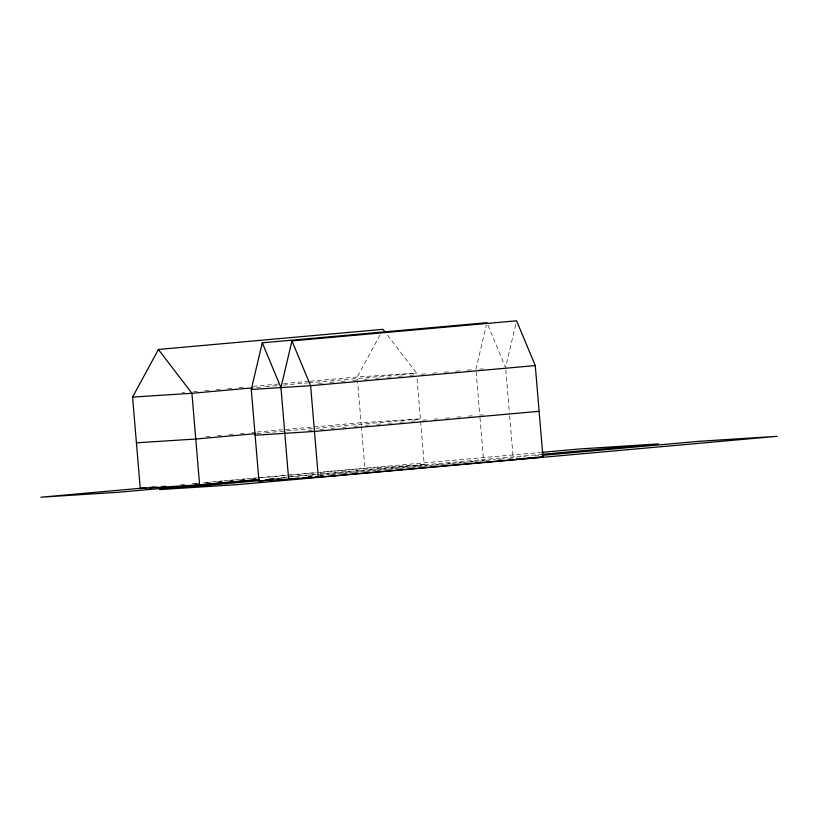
<?xml version="1.0" encoding="UTF-8"?>
<svg xmlns="http://www.w3.org/2000/svg" width="818" height="818" viewBox="0 0 818 818"><rect width="100%" height="100%" fill="white"/><g stroke="black" fill="none" stroke-linecap="round" stroke-linejoin="round"><path stroke-width="0.61" stroke-dasharray="4.09 3.07" d="M475.923 369.378L486.342 325.155M515.729 324.48L505.596 367.476L487.906 325.053M380.053 334.879L357.231 376.975L361.28 425.248M182.077 392.66L184.612 392.425M193.498 391.628L198.58 391.178M204.919 390.605L210.001 390.155M216.341 389.583L221.422 389.133M227.762 388.56L232.844 388.11M239.193 387.538L244.265 387.088M253.151 386.29L278.539 384.02M283.611 383.56L308.999 381.29M310.267 381.178L357.231 376.975L416.577 373.172L386.873 334.327M256.658 387.497L264.265 386.812M265.543 386.699L278.232 385.564M283.304 385.104L307.425 382.947M308.693 382.834L416.577 373.172M318.539 383.468L323.621 383.008M329.961 382.446L335.043 381.986M341.392 381.423L346.464 380.963M352.814 380.401L357.885 379.941M364.235 379.378L369.307 378.918M375.656 378.356L380.738 377.896M387.078 377.333L392.159 376.873M398.499 376.311L403.581 375.851M409.92 375.288L415.002 374.828M421.352 374.266L426.423 373.806M432.773 373.243L437.845 372.783M444.194 372.221L449.266 371.761M455.616 371.198L460.698 370.738M467.037 370.176L472.119 369.716M206.218 436.567L210.032 436.229M217.649 435.544L221.453 435.207M229.071 434.522L232.874 434.184M240.492 433.499L244.296 433.162M251.913 432.477L255.717 432.139M256.995 432.027L361.065 422.701L420.411 418.908L313.805 428.448M256.688 433.571L264.306 432.886M265.574 432.773L312.537 428.571M308.417 430.452L312.231 430.104M319.848 429.43L323.652 429.082M331.27 428.407L335.073 428.059M342.691 427.385L346.495 427.037M354.112 426.362L357.916 426.014M365.534 425.34L369.347 424.992M376.955 424.317L380.769 423.969M388.376 423.295L392.19 422.947M399.808 422.272L403.611 421.924M411.229 421.25L415.033 420.902M422.65 420.217L426.454 419.879M434.072 419.194L437.875 418.857M445.493 418.172L449.307 417.834M456.914 417.149L460.728 416.812M468.346 416.127L472.15 415.789M180.778 484.685L184.592 484.338M192.22 483.653L198.58 483.09M203.662 482.63L211.3 481.945M212.568 481.833L222.741 480.923M224.009 480.81L234.183 479.9M235.451 479.788L245.625 478.878M246.903 478.765L257.077 477.845M258.345 477.732L286.32 475.227M287.588 475.115L315.564 472.61M316.842 472.497L540.647 452.456M194.837 483.663L198.641 483.326M206.259 482.64L211.33 482.191M217.68 481.618L222.752 481.168M229.101 480.595L234.173 480.146M240.523 479.573L245.604 479.123M251.944 478.55L259.562 477.865M260.83 477.753L288.754 475.258M290.022 475.146L315.411 472.865M320.482 472.415L364.91 468.438L424.256 464.634L416.791 375.718M269.408 478.499L275.758 477.937M280.83 477.477L289.715 476.689M290.993 476.567L318.908 474.072M320.175 473.959L424.256 464.634M271.832 478.53L275.646 478.182M283.273 477.507L287.098 477.16M288.365 477.047L316.341 474.542M317.609 474.43L541.414 454.389M308.376 476.291L313.458 475.831M319.818 475.258L324.91 474.808M326.178 474.696L336.351 473.786M337.619 473.673L347.793 472.753M349.071 472.64L359.245 471.73M360.513 471.618L370.687 470.708M371.955 470.595L382.129 469.685M383.397 469.573L393.57 468.663M394.849 468.54L405.022 467.63M406.29 467.518L416.464 466.608M417.732 466.495L427.906 465.585M429.174 465.473L439.348 464.563M440.626 464.45L450.8 463.54M452.068 463.417L462.242 462.507M463.509 462.395L473.683 461.485M474.961 461.372L485.125 460.462M486.403 460.35L495.299 459.552M500.391 459.092L508.019 458.407M509.287 458.295L516.915 457.62M523.275 457.047L525.821 456.822M534.727 456.025L541.076 455.452M308.458 476.526L312.261 476.178M319.879 475.503L324.95 475.043M331.3 474.481L336.372 474.021M342.722 473.458L347.803 472.998M354.143 472.436L359.225 471.976M365.564 471.413L370.646 470.953M376.986 470.391L382.067 469.931M388.417 469.358L393.489 468.908M399.838 468.336L404.91 467.886M411.26 467.313L416.331 466.863M422.681 466.291L427.763 465.841M434.102 465.268L439.184 464.818M445.524 464.246L450.606 463.796M456.955 463.223L462.027 462.773M468.377 462.201L473.448 461.751M479.798 461.178L483.602 460.841L479.982 417.65M479.634 369.143L483.346 368.898M483.469 414.869L479.767 415.104L476.137 371.914M505.81 370.022L509.44 413.213M509.655 415.749L513.172 457.671M361.382 426.515L364.91 468.438"/><path stroke-width="1.23" d="M298.785 478.141L288.631 479.051L280.952 387.589L291.944 340.912L516.598 320.799L535.269 365.574L542.958 457.037L318.304 477.16L258.958 480.953L251.269 389.491L262.271 342.814L486.925 322.691M259.255 479.409L199.602 484.757L140.256 488.55L132.577 397.088L158.406 349.46L383.059 329.337L385.35 332.333M252.844 387.834L191.923 393.284L132.577 397.088M535.269 365.574L310.625 385.687L251.269 389.491M255.421 433.683L195.768 439.021L136.412 442.824M539.113 411.311L314.46 431.423L255.114 435.227M143.896 487.978L40.9 497.201L119.244 492.191L259.122 479.665M148.988 487.528L154.07 487.068M541.915 452.344L580.064 448.929L658.398 443.918L541.414 454.389M140.256 488.55L146.606 487.988M149.142 487.753L156.759 487.078M161.831 486.618L165.645 486.281M260.052 480.616L159.602 489.604L237.936 484.593L777.1 436.321L698.756 441.331L542.354 455.34M265.144 480.156L270.226 479.706M276.586 479.133L279.132 478.908M258.958 480.953L272.915 479.706M276.719 479.368L281.801 478.908M302.588 477.804L307.67 477.354M315.278 476.669L317.824 476.444M498.05 460.309L500.585 460.074M516.986 458.704L520.698 458.469M526.884 458.07L533.06 457.671M535.534 457.518L542.958 457.037M158.406 349.46L191.923 393.284L199.602 484.757M291.944 340.912L310.625 385.687L318.304 477.16M262.271 342.814L280.952 387.589"/></g></svg>
